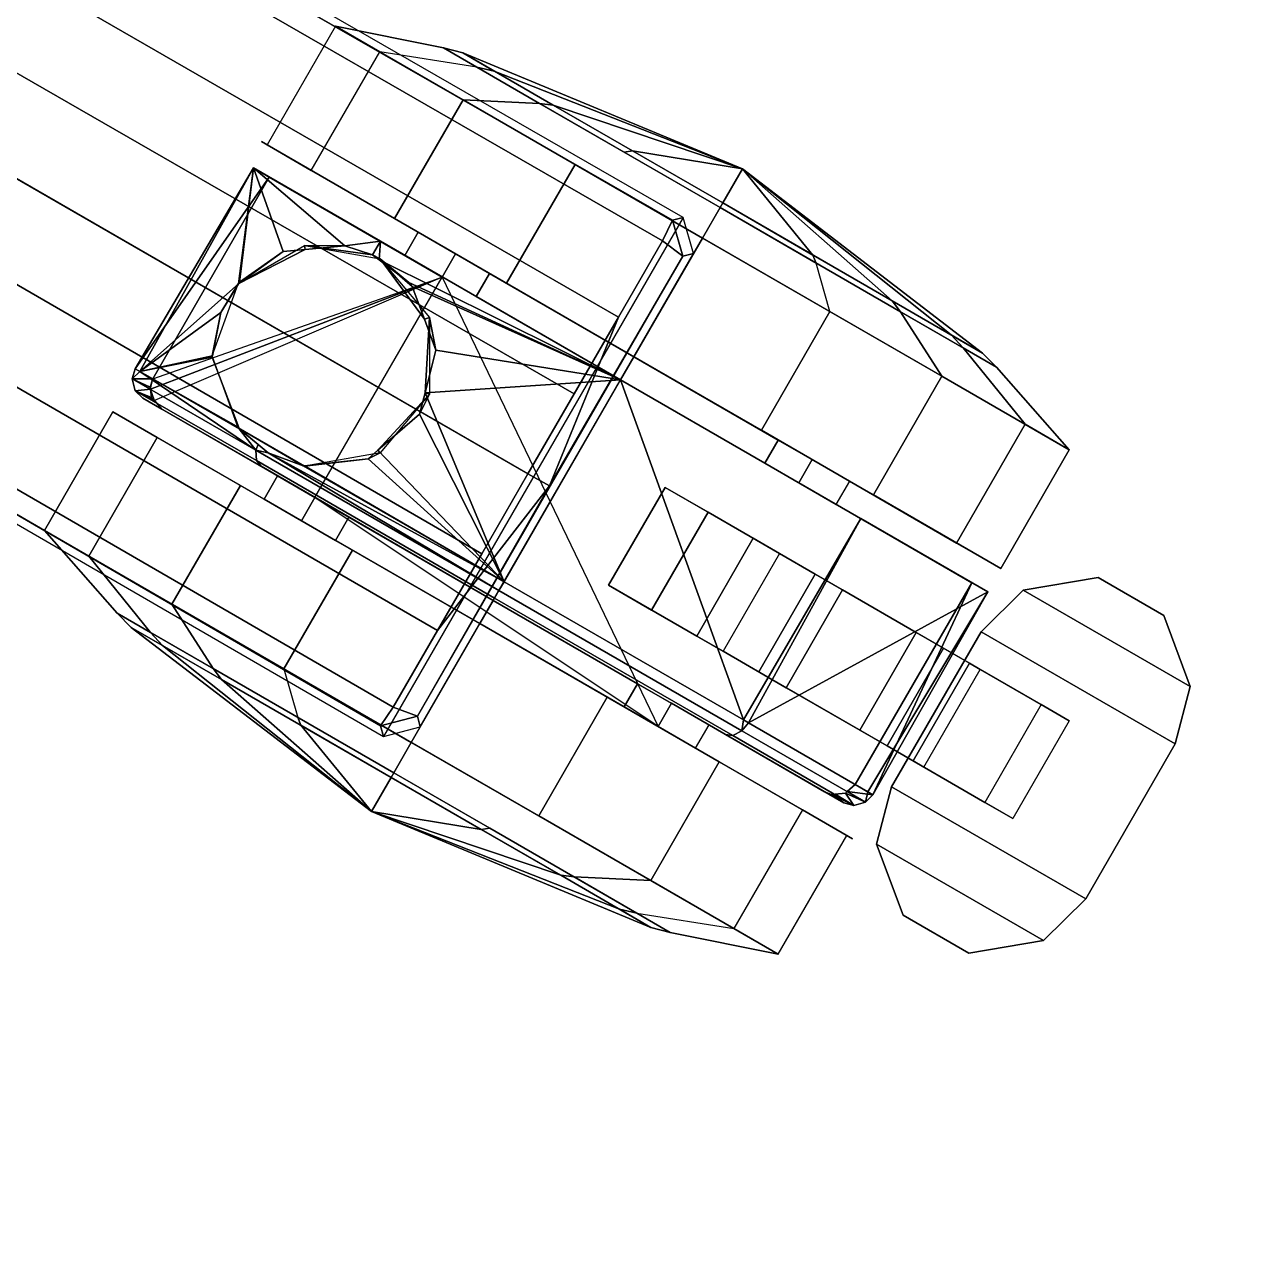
# Model space of a CAD drawing. Header units: millimetres. Extents: x 22804 to 54168, y 19058 to 39187.
# Drawn here: x 48299.6 to 48387.2, y 25226.1 to 25312.5 of the extents above; entities that cross this region are included whole.
import ezdxf

# ---------------------------------------------------------------- set-up
doc = ezdxf.new("R2010")
doc.units = ezdxf.units.MM
doc.header["$LTSCALE"] = 20
for name, color, linetype in [('Furniture', 31, 'Continuous'), ('TABLE-BASE', 6, 'Continuous'), ('TABLE-CASTER', 6, 'Continuous'), ('TABLE-TOPVEN', 6, 'Continuous')]:
    doc.layers.add(name, color=color, linetype=linetype)

# ---------------------------------------------------------------- blocks, each defined once
blk = doc.blocks.new('table')
at = {"layer": 'TABLE-BASE', "color": 4}
for points in [[(-0.1623, 23.6606, 2.488), (-0.2628, 23.6319, 2.4908), (-0.2548, 23.6021, 3.1165), (-0.1543, 23.6306, 3.1165)], [(1.1858, 22.7956, 2.4908), (1.1585, 22.8981, 2.488), (-0.1623, 23.6606, 2.488), (-0.2628, 23.6319, 2.4908)], [(1.1285, 22.89, 3.1165), (1.1585, 22.8981, 2.488), (-0.1623, 23.6606, 2.488), (-0.1543, 23.6306, 3.1165)], [(-0.2548, 23.6021, 3.1165), (-0.1978, 23.5741, 3.1879), (-0.1543, 23.6306, 3.1165)], [(-0.1978, 23.5741, 3.1879), (0.0154, 23.451, 3.2217), (0.4861, 23.2586, 3.1748), (-0.1543, 23.6306, 3.1165)], [(-0.1543, 23.6306, 3.1165), (-0.1543, 23.6306, 3.1165), (0.4861, 23.2586, 3.1748), (1.1285, 22.89, 3.1165)], [(-3.1944, 18.4786, 3.5733), (-3.1442, 18.454, 3.6431), (-0.1978, 23.5741, 3.1879), (-0.2548, 23.6021, 3.1165)], [(-2.9336, 18.3324, 3.6824), (0.0154, 23.451, 3.2217), (-0.1978, 23.5741, 3.1879), (-3.1442, 18.454, 3.6431)], [(-2.717, 18.2074, 3.7191), (0.2295, 23.3274, 3.2461), (0.0154, 23.451, 3.2217), (-2.9336, 18.3324, 3.6824)], [(0.2295, 23.3274, 3.2461), (0.4527, 23.1985, 3.2684), (0.4861, 23.2586, 3.1748), (0.0154, 23.451, 3.2217)], [(0.4527, 23.1985, 3.2684), (0.2295, 23.3274, 3.2461), (-2.717, 18.2074, 3.7191), (-2.5, 18.0821, 3.7402)], [(0.89, 22.9461, 3.2217), (0.4861, 23.2586, 3.1748), (0.4527, 23.1985, 3.2684), (0.6759, 23.0697, 3.2461)], [(0.89, 22.9461, 3.2217), (1.1032, 22.823, 3.1879), (1.1285, 22.89, 3.1165), (0.4861, 23.2586, 3.1748)], [(-2.502, 18.0832, 3.7402), (-2.2849, 17.9579, 3.7191), (0.6759, 23.0697, 3.2461), (0.4527, 23.1985, 3.2684)], [(-2.0683, 17.8328, 3.6824), (0.89, 22.9461, 3.2217), (0.6759, 23.0697, 3.2461), (-2.2849, 17.9579, 3.7191)], [(-1.8577, 17.7113, 3.6431), (1.1032, 22.823, 3.1879), (0.89, 22.9461, 3.2217), (-2.0683, 17.8328, 3.6824)], [(1.1032, 22.823, 3.1879), (1.1559, 22.7876, 3.1165), (1.1285, 22.89, 3.1165)], [(1.1858, 22.7956, 2.4908), (1.1585, 22.8981, 2.488), (1.1285, 22.89, 3.1165), (1.1559, 22.7876, 3.1165)], [(1.1559, 22.7876, 3.1165), (1.1032, 22.823, 3.1879), (-1.8577, 17.7113, 3.6431), (-1.8114, 17.6801, 3.5733)]]:
    blk.add_3dface(points, dxfattribs=at)
for points, invisible_edges in [([(-4.6865, 15.9384, 2.9398), (-3.1944, 18.4786, 3.5733), (-0.2548, 23.6021, 3.1165), (-0.2628, 23.6319, 2.4908)], 1), ([(1.1858, 22.7956, 2.4908), (1.1559, 22.7876, 3.1165), (-1.8114, 17.6801, 3.5733), (-3.2652, 15.1178, 2.9398)], 4)]:
    blk.add_3dface(points, dxfattribs=dict(at, invisible_edges=invisible_edges))
at = {"layer": 'TABLE-CASTER', "color": 4}
for points in [[(0.7418, 24.7892, 0.8077), (0.8476, 24.9725, 0.8077), (1.0461, 25.0463, 0.8077), (0.7771, 24.5804, 0.8077)], [(1.0461, 25.0463, 0.9677), (0.8476, 24.9725, 0.9677), (0.7418, 24.7892, 0.9677), (0.7771, 24.5804, 0.9677)], [(0.8931, 24.4632, 0.8077), (0.7771, 24.5804, 0.8077), (1.0461, 25.0463, 0.8077), (1.2056, 25.0045, 0.8077)], [(1.0461, 25.0463, 0.9677), (0.7771, 24.5804, 0.9677), (0.8931, 24.4632, 0.9677), (1.2056, 25.0045, 0.9677)], [(1.0461, 25.0463, 0.9677), (1.0461, 25.0463, 0.8077), (0.8476, 24.9725, 0.8077), (0.8476, 24.9725, 0.9677)], [(1.0461, 25.0463, 0.9677), (1.2056, 25.0045, 0.9677), (1.2056, 25.0045, 0.8077), (1.0461, 25.0463, 0.8077)], [(0.8931, 24.4632, 0.8077), (1.2056, 25.0045, 0.8077), (1.6386, 24.7545, 0.8077), (1.3261, 24.2132, 0.8077)], [(1.6386, 24.7545, 0.9677), (1.2056, 25.0045, 0.9677), (0.8931, 24.4632, 0.9677), (1.3261, 24.2132, 0.9677)], [(1.6386, 24.7545, 0.9677), (1.6386, 24.7545, 0.8077), (1.2056, 25.0045, 0.8077), (1.2056, 25.0045, 0.9677)], [(0.7418, 24.7892, 0.9677), (0.8476, 24.9725, 0.9677), (0.8476, 24.9725, 0.8077), (0.7418, 24.7892, 0.8077)], [(0.7418, 24.7892, 0.9677), (0.7418, 24.7892, 0.8077), (0.7771, 24.5804, 0.8077), (0.7771, 24.5804, 0.9677)], [(1.4856, 24.1714, 0.8077), (1.3261, 24.2132, 0.8077), (1.6386, 24.7545, 0.8077), (1.7546, 24.6373, 0.8077)], [(1.6386, 24.7545, 0.9677), (1.3261, 24.2132, 0.9677), (1.4856, 24.1714, 0.9677), (1.7546, 24.6373, 0.9677)], [(1.7546, 24.6373, 0.9677), (1.7546, 24.6373, 0.8077), (1.6386, 24.7545, 0.8077), (1.6386, 24.7545, 0.9677)], [(0.3857, 24.7089, 1.336), (0.1551, 24.5056, 1.2846), (0.0004, 24.2378, 1.8203), (0.1805, 24.3535, 2.0469)], [(0.3144, 24.5855, 0.5276), (0.1014, 24.4126, 0.6756), (0.1551, 24.5056, 1.2846), (0.3857, 24.7089, 1.336)], [(0.5117, 24.1622, 2.0469), (0.7169, 24.5177, 1.336), (0.3857, 24.7089, 1.336), (0.1805, 24.3535, 2.0469)], [(0.7169, 24.5177, 1.336), (0.6457, 24.3942, 0.5276), (0.3144, 24.5855, 0.5276), (0.3857, 24.7089, 1.336)], [(1.3693, 24.473, 0.4039), (1.2119, 24.2004, 0.1353), (0.9391, 24.3579, 0.1353), (1.0965, 24.6305, 0.4039)], [(1.4856, 24.1714, 0.8077), (1.7546, 24.6373, 0.8077), (1.7899, 24.4285, 0.8077), (1.6841, 24.2452, 0.8077)], [(1.7899, 24.4285, 0.9677), (1.7546, 24.6373, 0.9677), (1.4856, 24.1714, 0.9677), (1.6841, 24.2452, 0.9677)], [(1.7546, 24.6373, 0.9677), (1.7899, 24.4285, 0.9677), (1.7899, 24.4285, 0.8077), (1.7546, 24.6373, 0.8077)], [(0, 24.0409), (-0.1355, 24.0023, 0.278), (0.1014, 24.4126, 0.6756), (0.3144, 24.5855, 0.5276)], [(0.6457, 24.3942, 0.5276), (0.3313, 23.8497), (0, 24.0409), (0.3144, 24.5855, 0.5276)], [(0.8931, 24.4632, 0.9677), (0.7771, 24.5804, 0.9677), (0.7771, 24.5804, 0.8077), (0.8931, 24.4632, 0.8077)], [(-0.0297, 24.215, 1.7788), (0.0004, 24.2378, 1.8203), (0.1551, 24.5056, 1.2846), (0.1157, 24.4668, 1.2752)], [(0.1157, 24.4668, 1.2752), (0.1551, 24.5056, 1.2846), (0.1014, 24.4126, 0.6756), (0.0652, 24.3794, 0.7026)], [(0.5776, 24.1268, 2.045), (1.1475, 23.8139, 2.033), (0.7822, 24.4811, 1.3303)], [(0.7822, 24.4811, 1.3303), (1.3479, 24.161, 1.2939), (0.7565, 24.4366, 0.7276)], [(1.3397, 24.1467, 1.3244), (0.7822, 24.4811, 1.3303), (1.1475, 23.8139, 2.033)], [(1.3479, 24.161, 1.2939), (0.7822, 24.4811, 1.3303), (1.3397, 24.1467, 1.3244)], [(-0.0297, 24.215, 1.7788), (0.1157, 24.4668, 1.2752), (-0.3979, 23.7967, 1.1276)], [(0.1157, 24.4668, 1.2752), (0.0652, 24.3794, 0.7026), (-0.3979, 23.7967, 1.1276)], [(0.8931, 24.4632, 0.9677), (0.8931, 24.4632, 0.8077), (1.3261, 24.2132, 0.8077), (1.3261, 24.2132, 0.9677)], [(1.2537, 24.2728, 0.5719), (1.271, 24.3028, 0.8077), (0.9982, 24.4603, 0.8077), (0.9809, 24.4303, 0.5719)], [(0.0652, 24.3794, 0.7026), (0.1014, 24.4126, 0.6756), (-0.1355, 24.0023, 0.278), (-0.1575, 23.9936, 0.3289)], [(1.3194, 24.1116, 0.7276), (0.7565, 24.4366, 0.7276), (1.3479, 24.161, 1.2939)], [(1.1679, 24.1242, 0.4065), (1.2537, 24.2728, 0.5719), (0.9809, 24.4303, 0.5719), (0.8951, 24.2817, 0.4065)], [(1.6841, 24.2452, 0.9677), (1.6841, 24.2452, 0.8077), (1.7899, 24.4285, 0.8077), (1.7899, 24.4285, 0.9677)], [(-0.3979, 23.7967, 1.1276), (0.0652, 24.3794, 0.7026), (-0.1575, 23.9936, 0.3289)], [(0.1805, 24.3535, 2.0469), (0.0004, 24.2378, 1.8203), (-0.2901, 23.7345, 2.0318), (-0.2052, 23.6855, 2.3276)], [(0.126, 23.4942, 2.3276), (0.5117, 24.1622, 2.0469), (0.1805, 24.3535, 2.0469), (-0.2052, 23.6855, 2.3276)], [(1.2119, 24.2004, 0.1353), (1.0054, 23.8428, 0.1099), (0.7326, 24.0003, 0.1099), (0.9391, 24.3579, 0.1353)], [(1.0494, 23.919, 0.3805), (1.1679, 24.1242, 0.4065), (0.8951, 24.2817, 0.4065), (0.7766, 24.0765, 0.3805)], [(-0.3029, 23.7419, 1.9776), (-0.2901, 23.7345, 2.0318), (0.0004, 24.2378, 1.8203), (-0.0297, 24.215, 1.7788)], [(1.6841, 24.2452, 0.9677), (1.4856, 24.1714, 0.9677), (1.4856, 24.1714, 0.8077), (1.6841, 24.2452, 0.8077)], [(-0.3979, 23.7967, 1.1276), (-0.3029, 23.7419, 1.9776), (-0.0297, 24.215, 1.7788)], [(1.3261, 24.2132, 0.9677), (1.3261, 24.2132, 0.8077), (1.4856, 24.1714, 0.8077), (1.4856, 24.1714, 0.9677)], [(1.1475, 23.8139, 2.033), (1.1699, 23.7954, 2.0275), (1.3691, 24.1405, 1.2929), (1.3397, 24.1467, 1.3244)], [(1.3781, 24.1078, 1.2895), (1.3691, 24.1405, 1.2929), (1.1699, 23.7954, 2.0275), (1.1829, 23.7697, 2.0094)], [(1.3479, 24.161, 1.2939), (1.3392, 24.0895, 0.7276), (1.3194, 24.1116, 0.7276)], [(1.3392, 24.0895, 0.7276), (1.3479, 24.161, 1.2939), (1.3691, 24.1405, 1.2929)], [(1.3433, 24.0849, 0.7276), (1.3392, 24.0895, 0.7276), (1.3691, 24.1405, 1.2929)], [(1.3397, 24.1467, 1.3244), (1.3691, 24.1405, 1.2929), (1.3479, 24.161, 1.2939)], [(1.3691, 24.1405, 1.2929), (1.3781, 24.1078, 1.2895), (1.3433, 24.0849, 0.7276)], [(0.1908, 23.4568, 2.3276), (1.1394, 23.7999, 2.0391), (0.5776, 24.1268, 2.045)], [(1.1475, 23.8139, 2.033), (0.5776, 24.1268, 2.045), (1.1394, 23.7999, 2.0391)], [(1.3781, 24.1078, 1.2895), (1.1829, 23.7697, 2.0094), (1.1798, 23.7498, 1.9878), (1.3702, 24.0796, 1.2856)], [(1.3459, 24.056, 0.7276), (1.3433, 24.0849, 0.7276), (1.3781, 24.1078, 1.2895)], [(1.3469, 24.0452, 0.7276), (1.3459, 24.056, 0.7276), (1.3781, 24.1078, 1.2895)], [(1.3469, 24.0452, 0.7276), (1.3781, 24.1078, 1.2895), (1.3702, 24.0796, 1.2856)], [(0.4734, 24.0963, 1.2101), (0.3583, 23.8969, 1.651), (0.4233, 23.8594, 1.651), (0.5384, 24.0588, 1.2101)], [(0.9477, 23.7429, 0.5049), (1.0494, 23.919, 0.3805), (0.7766, 24.0765, 0.3805), (0.6749, 23.9004, 0.5049)], [(1.4615, 24.0878, 1.336), (1.2563, 23.7323, 2.0469), (1.5876, 23.5411, 2.0469), (1.7928, 23.8965, 1.336)], [(1.3702, 24.0796, 1.2856), (1.3394, 24.0263, 0.7276), (1.3469, 24.0452, 0.7276)], [(0.3313, 23.8497), (-0.0792, 23.1388), (-0.4104, 23.33), (0, 24.0409)], [(-0.1575, 23.9936, 0.3289), (-0.1355, 24.0023, 0.278), (-0.2901, 23.7345, 0.2235), (-0.3029, 23.7419, 0.2776)], [(1.0054, 23.8428, 0.1099), (0.8328, 23.5437, 0.3379), (0.56, 23.7012, 0.3379), (0.7326, 24.0003, 0.1099)], [(-0.1575, 23.9936, 0.3289), (-0.3029, 23.7419, 0.2776), (-0.3979, 23.7967, 1.1276)], [(1.0759, 23.4198), (1.3903, 23.9643, 0.5276), (1.7215, 23.7731, 0.5276), (1.4071, 23.2285)], [(0.3583, 23.8969, 1.651), (0.1259, 23.4943, 1.8276), (0.1908, 23.4568, 1.8276), (0.4233, 23.8594, 1.651)], [(1.5876, 23.5411, 2.0469), (1.5774, 23.3274, 1.8203), (1.732, 23.5952, 1.2846), (1.7928, 23.8965, 1.336)], [(1.7928, 23.8965, 1.336), (1.732, 23.5952, 1.2846), (1.6783, 23.5022, 0.6756), (1.7215, 23.7731, 0.5276)], [(-0.6709, 23.1044, 0.7026), (-0.7214, 23.0169, 1.2752), (-0.3979, 23.7967, 1.1276)], [(-0.3979, 23.7967, 1.1276), (-0.7214, 23.0169, 1.2752), (-0.5761, 23.2687, 1.7788)], [(-0.4482, 23.4901, 0.3289), (-0.6709, 23.1044, 0.7026), (-0.3979, 23.7967, 1.1276)], [(-0.5761, 23.2687, 1.7788), (-0.3029, 23.7419, 1.9776), (-0.3979, 23.7967, 1.1276)], [(-0.3029, 23.7419, 0.2776), (-0.4482, 23.4901, 0.3289), (-0.3979, 23.7967, 1.1276)], [(1.1394, 23.7999, 2.0391), (0.1908, 23.4568, 2.3276), (0.7537, 23.1318, 2.3276)], [(0.7537, 23.1318, 2.3276), (0.7785, 23.1175, 2.3204), (1.1699, 23.7954, 2.0275), (1.1394, 23.7999, 2.0391)], [(1.1829, 23.7697, 2.0094), (1.1699, 23.7954, 2.0275), (0.7785, 23.1175, 2.3204), (0.7994, 23.1055, 2.2963)], [(1.1394, 23.7999, 2.0391), (1.1699, 23.7954, 2.0275), (1.1475, 23.8139, 2.033)], [(1.1829, 23.7697, 2.0094), (0.7994, 23.1055, 2.2963), (0.8057, 23.1018, 2.2676), (1.1798, 23.7498, 1.9878)], [(-0.2052, 23.6855, 2.3276), (-0.2901, 23.7345, 2.0318), (-0.5807, 23.2312, 1.8203), (-0.5909, 23.0175, 2.0469)], [(-0.5761, 23.2687, 1.7788), (-0.5807, 23.2312, 1.8203), (-0.2901, 23.7345, 2.0318), (-0.3029, 23.7419, 1.9776)], [(-0.3029, 23.7419, 0.2776), (-0.2901, 23.7345, 0.2235), (-0.4448, 23.4667, 0.278), (-0.4482, 23.4901, 0.3289)], [(1.2563, 23.7323, 2.0469), (0.8706, 23.0643, 2.3276), (1.2019, 22.8731, 2.3276), (1.5876, 23.5411, 2.0469)], [(-0.2596, 22.8262, 2.0469), (0.126, 23.4942, 2.3276), (-0.2052, 23.6855, 2.3276), (-0.5909, 23.0175, 2.0469)], [(0.8328, 23.5437, 0.3379), (0.7633, 23.4235, 0.7276), (0.4905, 23.581, 0.7276), (0.56, 23.7012, 0.3379)], [(1.1533, 23.7038, 1.2101), (1.0381, 23.5044, 1.651), (1.1031, 23.4669, 1.651), (1.2182, 23.6663, 1.2101)], [(1.7181, 23.5416, 1.2752), (1.732, 23.5952, 1.2846), (1.5774, 23.3274, 1.8203), (1.5727, 23.2899, 1.7788)], [(1.6676, 23.4542, 0.7026), (1.6783, 23.5022, 0.6756), (1.732, 23.5952, 1.2846), (1.7181, 23.5416, 1.2752)], [(0.5185, 22.6043, 0.7276), (-0.0964, 22.9593, 0.7276), (1.1579, 23.5618, 0.7276)], [(1.2019, 22.8731, 2.3276), (1.2868, 22.824, 2.0318), (1.5774, 23.3274, 1.8203), (1.5876, 23.5411, 2.0469)], [(1.6676, 23.4542, 0.7026), (1.7181, 23.5416, 1.2752), (1.3946, 22.7618, 1.1276)], [(1.3946, 22.7618, 1.1276), (1.7181, 23.5416, 1.2752), (1.5727, 23.2899, 1.7788)], [(-0.4482, 23.4901, 0.3289), (-0.4448, 23.4667, 0.278), (-0.6817, 23.0564, 0.6756), (-0.6709, 23.1044, 0.7026)], [(0.1259, 23.4943, 1.8276), (-0.1066, 23.0917, 1.651), (-0.0416, 23.0542, 1.651), (0.1908, 23.4568, 1.8276)], [(1.0381, 23.5044, 1.651), (0.8057, 23.1018, 1.8276), (0.8706, 23.0643, 1.8276), (1.1031, 23.4669, 1.651)], [(1.4449, 23.0685, 0.3289), (1.4414, 23.0919, 0.278), (1.6783, 23.5022, 0.6756), (1.6676, 23.4542, 0.7026)], [(-0.196, 22.7869, 2.045), (-0.1441, 22.7836, 2.062), (0.1908, 23.4568, 2.3276)], [(-0.0807, 22.8666, 2.1383), (0.1908, 23.4568, 2.3276), (-0.1441, 22.7836, 2.062)], [(-0.0807, 22.8666, 2.1383), (-0.0702, 22.8752, 2.1463), (0.1908, 23.4568, 2.3276)], [(-0.0702, 22.8752, 2.1463), (0.0215, 22.9097, 2.1865), (0.1073, 22.9419, 2.2241), (0.1908, 23.4568, 2.3276)], [(0.1908, 23.4568, 2.3276), (0.1073, 22.9419, 2.2241), (0.2271, 22.9115, 2.2381)], [(0.2271, 22.9115, 2.2381), (0.7537, 23.1318, 2.3276), (0.1908, 23.4568, 2.3276)], [(1.4449, 23.0685, 0.3289), (1.6676, 23.4542, 0.7026), (1.3946, 22.7618, 1.1276)], [(0.6654, 22.7089), (1.0759, 23.4198), (1.4071, 23.2285), (0.9967, 22.5176)], [(-0.0792, 23.1388), (-0.3936, 22.5942, 0.5276), (-0.7248, 22.7855, 0.5276), (-0.4104, 23.33)], [(1.5727, 23.2899, 1.7788), (1.5774, 23.3274, 1.8203), (1.2868, 22.824, 2.0318), (1.2996, 22.8167, 1.9776)], [(1.5727, 23.2899, 1.7788), (1.2996, 22.8167, 1.9776), (1.3946, 22.7618, 1.1276)], [(-0.7214, 23.0169, 1.2752), (-0.7354, 22.9634, 1.2846), (-0.5807, 23.2312, 1.8203), (-0.5761, 23.2687, 1.7788)], [(-0.5909, 23.0175, 2.0469), (-0.5807, 23.2312, 1.8203), (-0.7354, 22.9634, 1.2846), (-0.7961, 22.662, 1.336)], [(0.7537, 23.1318, 2.3276), (0.2271, 22.9115, 2.2381), (0.2863, 22.8964, 2.245)], [(0.7537, 23.1318, 2.3276), (0.2863, 22.8964, 2.245), (0.387, 22.7801, 2.2236)], [(0.387, 22.7801, 2.2236), (0.4104, 22.7532, 2.2187), (0.7537, 23.1318, 2.3276)], [(0.7785, 23.1175, 2.3204), (0.7537, 23.1318, 2.3276), (0.3939, 22.4736, 2.061)], [(0.4303, 22.5716, 2.1383), (0.3939, 22.4736, 2.061), (0.7537, 23.1318, 2.3276)], [(0.4299, 22.5754, 2.14), (0.7537, 23.1318, 2.3276), (0.4104, 22.7532, 2.2187)], [(0.7537, 23.1318, 2.3276), (0.4299, 22.5754, 2.14), (0.4303, 22.5716, 2.1383)], [(-0.6709, 23.1044, 0.7026), (-0.6817, 23.0564, 0.6756), (-0.7354, 22.9634, 1.2846), (-0.7214, 23.0169, 1.2752)], [(0.7994, 23.1055, 2.2963), (0.7785, 23.1175, 2.3204), (0.3871, 22.4396, 2.0275), (0.4159, 22.4413, 2.0094)], [(0.7785, 23.1175, 2.3204), (0.3939, 22.4736, 2.061), (0.3871, 22.4396, 2.0275)], [(0.7994, 23.1055, 2.2963), (0.4159, 22.4413, 2.0094), (0.4316, 22.4539, 1.9878), (0.8057, 23.1018, 2.2676)], [(0.8057, 23.1018, 1.8276), (0.5732, 22.6992, 1.651), (0.6382, 22.6617, 1.651), (0.8706, 23.0643, 1.8276)], [(-0.1066, 23.0917, 1.651), (-0.2217, 22.8923, 1.2101), (-0.1568, 22.8548, 1.2101), (-0.0416, 23.0542, 1.651)], [(0.8706, 23.0643, 2.3276), (0.485, 22.3963, 2.0469), (0.8162, 22.2051, 2.0469), (1.2019, 22.8731, 2.3276)], [(1.2996, 22.8167, 0.2776), (1.2868, 22.824, 0.2235), (1.4414, 23.0919, 0.278), (1.4449, 23.0685, 0.3289)], [(1.2996, 22.8167, 0.2776), (1.4449, 23.0685, 0.3289), (1.3946, 22.7618, 1.1276)], [(-0.7961, 22.662, 1.336), (-0.7354, 22.9634, 1.2846), (-0.6817, 23.0564, 0.6756), (-0.7248, 22.7855, 0.5276)], [(-0.4648, 22.4708, 1.336), (-0.2596, 22.8262, 2.0469), (-0.5909, 23.0175, 2.0469), (-0.7961, 22.662, 1.336)], [(-0.2217, 22.8923, 1.2101), (-0.1614, 22.9968, 0.7276), (-0.0964, 22.9593, 0.7276), (-0.1568, 22.8548, 1.2101)], [(-0.0964, 22.9593, 0.7276), (0.2485, 22.1569, 0.7276), (0.2166, 22.1455, 0.7276)], [(0.2166, 22.1455, 0.7276), (0.188, 22.152, 0.7276), (-0.0964, 22.9593, 0.7276), (0.2166, 22.1455, 0.7276)], [(0.0215, 22.9097, 2.1865), (0.0164, 22.9235, 2.5276), (0.1073, 22.9419, 2.2241)], [(0.2271, 22.9115, 2.2381), (0.1073, 22.9419, 2.2241), (0.0164, 22.9235, 2.5276)], [(0.0164, 22.9235, 2.5276), (0.0215, 22.9097, 2.1865), (-0.1474, 22.7861, 2.5276)], [(-0.0702, 22.8752, 2.1463), (-0.1474, 22.7861, 2.5276), (0.0215, 22.9097, 2.1865)], [(0.0164, 22.9235, 2.5276), (0.2301, 22.9235, 2.5276), (0.2271, 22.9115, 2.2381)], [(0.2301, 22.9235, 2.5276), (0.2863, 22.8964, 2.245), (0.2271, 22.9115, 2.2381)], [(0.2863, 22.8964, 2.245), (0.2301, 22.9235, 2.5276), (0.387, 22.7801, 2.2236)], [(0.3939, 22.7861, 2.5276), (0.387, 22.7801, 2.2236), (0.2301, 22.9235, 2.5276)], [(-0.0807, 22.8666, 2.1383), (-0.1441, 22.7836, 2.062), (-0.1582, 22.7652, 2.045), (-0.1474, 22.7861, 2.5276)], [(-0.1474, 22.7861, 2.5276), (-0.0702, 22.8752, 2.1463), (-0.0807, 22.8666, 2.1383)], [(0.8162, 22.2051, 2.0469), (0.9962, 22.3207, 1.8203), (1.2868, 22.824, 2.0318), (1.2019, 22.8731, 2.3276)], [(1.2996, 22.8167, 1.9776), (1.2868, 22.824, 2.0318), (0.9962, 22.3207, 1.8203), (1.0264, 22.3435, 1.7788)], [(1.1542, 22.5649, 0.3289), (1.1322, 22.5562, 0.278), (1.2868, 22.824, 0.2235), (1.2996, 22.8167, 0.2776)], [(-0.4006, 22.4325, 1.3303), (-0.1838, 22.688, 1.9716), (-0.196, 22.7869, 2.045)], [(-0.196, 22.7869, 2.045), (-0.1587, 22.7645, 2.0444), (-0.1582, 22.7652, 2.045)], [(-0.1587, 22.7645, 2.0444), (-0.196, 22.7869, 2.045), (-0.1838, 22.688, 1.9716)], [(-0.1441, 22.7836, 2.062), (-0.196, 22.7869, 2.045), (-0.1582, 22.7652, 2.045)], [(-0.1474, 22.7861, 2.5276), (-0.1582, 22.7652, 2.045), (-0.1587, 22.7645, 2.0444), (-0.1845, 22.5755, 2.5276)], [(0.387, 22.7801, 2.2236), (0.3939, 22.7861, 2.5276), (0.4104, 22.7532, 2.2187)], [(0.431, 22.5755, 2.5276), (0.4104, 22.7532, 2.2187), (0.3939, 22.7861, 2.5276)], [(1.3946, 22.7618, 1.1276), (1.2996, 22.8167, 1.9776), (1.0264, 22.3435, 1.7788)], [(1.1542, 22.5649, 0.3289), (1.2996, 22.8167, 0.2776), (1.3946, 22.7618, 1.1276)], [(-0.1845, 22.5755, 2.5276), (-0.1587, 22.7645, 2.0444), (-0.1838, 22.688, 1.9716)], [(0.4104, 22.7532, 2.2187), (0.431, 22.5755, 2.5276), (0.4299, 22.5754, 2.14)], [(1.0264, 22.3435, 1.7788), (0.881, 22.0918, 1.2752), (1.3946, 22.7618, 1.1276)], [(0.881, 22.0918, 1.2752), (0.9315, 22.1792, 0.7026), (1.3946, 22.7618, 1.1276)], [(1.3946, 22.7618, 1.1276), (0.9315, 22.1792, 0.7026), (1.1542, 22.5649, 0.3289)], [(-0.1678, 22.516, 1.7998), (-0.1734, 22.5767, 1.8604), (-0.1838, 22.688, 1.9716), (-0.4006, 22.4325, 1.3303)], [(-0.1734, 22.5767, 1.8604), (-0.1845, 22.5755, 2.5276), (-0.1838, 22.688, 1.9716)], [(0.351, 22.1643, 0.5276), (0.6654, 22.7089), (0.9967, 22.5176), (0.6823, 21.9731, 0.5276)], [(0.5732, 22.6992, 1.651), (0.4581, 22.4998, 1.2101), (0.5231, 22.4623, 1.2101), (0.6382, 22.6617, 1.651)], [(0.4581, 22.4998, 1.2101), (0.5185, 22.6043, 0.7276), (0.5834, 22.5668, 0.7276), (0.5231, 22.4623, 1.2101)], [(-0.1845, 22.5755, 2.5276), (-0.1734, 22.5767, 1.8604), (-0.0776, 22.3904, 2.5276)], [(-0.1678, 22.516, 1.7998), (-0.0776, 22.3904, 2.5276), (-0.1734, 22.5767, 1.8604)], [(0.3241, 22.3904, 2.5276), (0.4303, 22.5716, 2.1383), (0.431, 22.5755, 2.5276)], [(0.4303, 22.5716, 2.1383), (0.3241, 22.3904, 2.5276), (0.3939, 22.4736, 2.061)], [(0.4303, 22.5716, 2.1383), (0.4299, 22.5754, 2.14), (0.431, 22.5755, 2.5276)], [(0.9967, 22.5176), (1.1322, 22.5562, 0.278), (0.8953, 22.1459, 0.6756), (0.6823, 21.9731, 0.5276)], [(0.9315, 22.1792, 0.7026), (0.8953, 22.1459, 0.6756), (1.1322, 22.5562, 0.278), (1.1542, 22.5649, 0.3289)], [(-0.1678, 22.516, 1.7998), (-0.4006, 22.4325, 1.3303), (-0.0818, 22.394, 1.6962)], [(-0.0772, 22.3911, 1.6959), (-0.1678, 22.516, 1.7998), (-0.0818, 22.394, 1.6962)], [(-0.1678, 22.516, 1.7998), (-0.0772, 22.3911, 1.6959), (-0.0776, 22.3904, 2.5276)], [(-0.3749, 22.477, 0.7276), (0.1595, 22.1026, 1.2939), (-0.4006, 22.4325, 1.3303)], [(0.1595, 22.1026, 1.2939), (-0.3749, 22.477, 0.7276), (0.188, 22.152, 0.7276)], [(0.4159, 22.4413, 2.0094), (0.3871, 22.4396, 2.0275), (0.1879, 22.0945, 1.2929), (0.2207, 22.1032, 1.2895)], [(0.4159, 22.4413, 2.0094), (0.2207, 22.1032, 1.2895), (0.2412, 22.1241, 1.2856), (0.4316, 22.4539, 1.9878)], [(0.3711, 22.446, 2.0304), (0.3939, 22.4736, 2.061), (0.3241, 22.3904, 2.5276)], [(0.3711, 22.446, 2.0304), (0.3241, 22.3904, 2.5276), (0.3272, 22.393, 1.9716)], [(0.3871, 22.4396, 2.0275), (0.3711, 22.446, 2.0304), (0.3272, 22.393, 1.9716)], [(0.3711, 22.446, 2.0304), (0.3871, 22.4396, 2.0275), (0.3939, 22.4736, 2.061)], [(0.1673, 22.1161, 1.3254), (-0.4006, 22.4325, 1.3303), (0.1595, 22.1026, 1.2939)], [(-0.4006, 22.4325, 1.3303), (0.1673, 22.1161, 1.3254), (-0.0772, 22.3911, 1.6959)], [(-0.0772, 22.3911, 1.6959), (-0.0818, 22.394, 1.6962), (-0.4006, 22.4325, 1.3303)], [(0.1879, 22.0945, 1.2929), (0.3871, 22.4396, 2.0275), (0.1673, 22.1161, 1.3254)], [(0.3272, 22.393, 1.9716), (0.1673, 22.1161, 1.3254), (0.3871, 22.4396, 2.0275)], [(0.003, 22.3414, 1.6903), (-0.0776, 22.3904, 2.5276), (-0.0772, 22.3911, 1.6959)], [(-0.0776, 22.3904, 2.5276), (0.003, 22.3414, 1.6903), (0.1233, 22.3173, 2.5276)], [(0.003, 22.3414, 1.6903), (-0.0772, 22.3911, 1.6959), (0.1673, 22.1161, 1.3254)], [(0.3236, 22.3917, 1.9678), (0.3241, 22.3904, 2.5276), (0.1233, 22.3173, 2.5276), (0.1275, 22.3173, 1.7622)], [(0.3236, 22.3917, 1.9678), (0.1275, 22.3173, 1.7622), (0.1673, 22.1161, 1.3254)], [(0.1673, 22.1161, 1.3254), (0.3272, 22.393, 1.9716), (0.3236, 22.3917, 1.9678)], [(0.485, 22.3963, 2.0469), (0.2798, 22.0409, 1.336), (0.611, 21.8496, 1.336), (0.8162, 22.2051, 2.0469)], [(0.3236, 22.3917, 1.9678), (0.3272, 22.393, 1.9716), (0.3241, 22.3904, 2.5276)], [(0.1234, 22.3181, 1.7598), (0.1233, 22.3173, 2.5276), (0.003, 22.3414, 1.6903)], [(0.1673, 22.1161, 1.3254), (0.1234, 22.3181, 1.7598), (0.003, 22.3414, 1.6903)], [(1.0264, 22.3435, 1.7788), (0.9962, 22.3207, 1.8203), (0.8416, 22.0529, 1.2846), (0.881, 22.0918, 1.2752)], [(0.1275, 22.3173, 1.7622), (0.1233, 22.3173, 2.5276), (0.1234, 22.3181, 1.7598)], [(0.1234, 22.3181, 1.7598), (0.1673, 22.1161, 1.3254), (0.1275, 22.3173, 1.7622)], [(0.611, 21.8496, 1.336), (0.8416, 22.0529, 1.2846), (0.9962, 22.3207, 1.8203), (0.8162, 22.2051, 2.0469)], [(0.2719, 22.1773, 0.7276), (0.2412, 22.1241, 1.2856), (0.2207, 22.1032, 1.2895), (0.2485, 22.1569, 0.7276)], [(0.2798, 22.0409, 1.336), (0.351, 22.1643, 0.5276), (0.6823, 21.9731, 0.5276), (0.611, 21.8496, 1.336)], [(0.881, 22.0918, 1.2752), (0.8416, 22.0529, 1.2846), (0.8953, 22.1459, 0.6756), (0.9315, 22.1792, 0.7026)], [(0.188, 22.152, 0.7276), (0.1879, 22.0945, 1.2929), (0.1595, 22.1026, 1.2939)], [(0.1879, 22.0945, 1.2929), (0.188, 22.152, 0.7276), (0.211, 22.1447, 0.7276)], [(0.211, 22.1447, 0.7276), (0.2166, 22.1455, 0.7276), (0.1879, 22.0945, 1.2929)], [(0.2207, 22.1032, 1.2895), (0.1879, 22.0945, 1.2929), (0.2166, 22.1455, 0.7276)], [(0.2166, 22.1455, 0.7276), (0.2393, 22.1488, 0.7276), (0.2207, 22.1032, 1.2895)], [(0.2485, 22.1569, 0.7276), (0.2207, 22.1032, 1.2895), (0.2393, 22.1488, 0.7276)], [(0.6823, 21.9731, 0.5276), (0.8953, 22.1459, 0.6756), (0.8416, 22.0529, 1.2846), (0.611, 21.8496, 1.336)], [(0.1673, 22.1161, 1.3254), (0.1595, 22.1026, 1.2939), (0.1879, 22.0945, 1.2929)]]:
    blk.add_3dface(points, dxfattribs=at)
for points, invisible_edges in [([(1.0965, 24.6305, 0.4039), (0.9809, 24.4303, 0.5719), (1.1415, 24.7084, 0.8077)], 3), ([(0.9982, 24.4603, 0.8077), (1.1415, 24.7084, 0.8077), (0.9809, 24.4303, 0.5719)], 2), ([(1.1415, 24.7084, 0.8077), (1.3693, 24.473, 0.4039), (1.0965, 24.6305, 0.4039)], 3), ([(1.1415, 24.7084, 0.8077), (1.4143, 24.5509, 0.8077), (1.3693, 24.473, 0.4039)], 12), ([(0.9391, 24.3579, 0.1353), (0.8951, 24.2817, 0.4065), (1.0965, 24.6305, 0.4039)], 3), ([(0.9809, 24.4303, 0.5719), (1.0965, 24.6305, 0.4039), (0.8951, 24.2817, 0.4065)], 3), ([(1.4143, 24.5509, 0.8077), (1.271, 24.3028, 0.8077), (1.3693, 24.473, 0.4039)], 2), ([(0.5117, 24.1622, 2.0469), (0.3585, 23.8968, 1.651), (0.7169, 24.5177, 1.336)], 3), ([(0.4736, 24.0962, 1.2101), (0.7169, 24.5177, 1.336), (0.3585, 23.8968, 1.651)], 3), ([(0.7169, 24.5177, 1.336), (0.4736, 24.0962, 1.2101), (0.6457, 24.3942, 0.5276)], 3), ([(0.7565, 24.4366, 0.7276), (0.478, 23.9543, 0.7276), (0.7822, 24.4811, 1.3303)], 2), ([(0.5384, 24.0588, 1.2101), (0.7822, 24.4811, 1.3303), (0.478, 23.9543, 0.7276)], 3), ([(0.7822, 24.4811, 1.3303), (0.5384, 24.0588, 1.2101), (0.5776, 24.1268, 2.045)], 3), ([(1.3693, 24.473, 0.4039), (1.2537, 24.2728, 0.5719), (1.2119, 24.2004, 0.1353)], 3), ([(1.2537, 24.2728, 0.5719), (1.3693, 24.473, 0.4039), (1.271, 24.3028, 0.8077)], 3), ([(0.478, 23.9543, 0.7276), (0.7565, 24.4366, 0.7276), (0.6325, 23.8269, 0.7276)], 14), ([(1.3194, 24.1116, 0.7276), (0.6325, 23.8269, 0.7276), (0.7565, 24.4366, 0.7276)], 3), ([(0.6457, 24.3942, 0.5276), (0.4133, 23.9917, 0.7276), (0.3313, 23.8497)], 3), ([(0.4133, 23.9917, 0.7276), (0.6457, 24.3942, 0.5276), (0.4736, 24.0962, 1.2101)], 3), ([(0.7326, 24.0003, 0.1099), (0.7766, 24.0765, 0.3805), (0.9391, 24.3579, 0.1353)], 3), ([(0.8951, 24.2817, 0.4065), (0.9391, 24.3579, 0.1353), (0.7766, 24.0765, 0.3805)], 3), ([(1.1679, 24.1242, 0.4065), (1.2119, 24.2004, 0.1353), (1.2537, 24.2728, 0.5719)], 3), ([(1.2119, 24.2004, 0.1353), (1.1679, 24.1242, 0.4065), (1.0054, 23.8428, 0.1099)], 3), ([(0.126, 23.4942, 2.3276), (0.126, 23.4942, 1.8276), (0.5117, 24.1622, 2.0469)], 3), ([(0.3585, 23.8968, 1.651), (0.5117, 24.1622, 2.0469), (0.126, 23.4942, 1.8276)], 3), ([(0.5776, 24.1268, 2.045), (0.4233, 23.8594, 1.651), (0.1908, 23.4568, 2.3276)], 3), ([(0.4233, 23.8594, 1.651), (0.5776, 24.1268, 2.045), (0.5384, 24.0588, 1.2101)], 3), ([(0.6325, 23.8269, 0.7276), (1.3194, 24.1116, 0.7276), (1.3392, 24.0895, 0.7276)], 13), ([(1.0494, 23.919, 0.3805), (1.0054, 23.8428, 0.1099), (1.1679, 24.1242, 0.4065)], 3), ([(1.2182, 23.6663, 1.2101), (1.4706, 24.1036, 1.1276), (1.1579, 23.5618, 0.7276)], 3), ([(1.3903, 23.9643, 0.5276), (1.1579, 23.5618, 0.7276), (1.4706, 24.1036, 1.1276)], 3), ([(1.2182, 23.6663, 1.2101), (1.4615, 24.0878, 1.336), (1.4706, 24.1036, 1.1276)], 13), ([(1.4706, 24.1036, 1.1276), (1.7215, 23.7731, 0.5276), (1.3903, 23.9643, 0.5276)], 3), ([(1.4706, 24.1036, 1.1276), (1.4615, 24.0878, 1.336), (1.7928, 23.8965, 1.336)], 14), ([(1.7215, 23.7731, 0.5276), (1.4706, 24.1036, 1.1276), (1.7928, 23.8965, 1.336)], 3), ([(0.478, 23.9543, 0.7276), (0.4131, 23.9918, 0.7276), (0.4734, 24.0963, 1.2101)], 12), ([(0.478, 23.9543, 0.7276), (0.4734, 24.0963, 1.2101), (0.5384, 24.0588, 1.2101)], 3), ([(0.7766, 24.0765, 0.3805), (0.7326, 24.0003, 0.1099), (0.6749, 23.9004, 0.5049)], 3), ([(1.1798, 23.7498, 1.9878), (1.0381, 23.5044, 1.651), (1.3702, 24.0796, 1.2856)], 3), ([(1.1533, 23.7038, 1.2101), (1.3702, 24.0796, 1.2856), (1.0381, 23.5044, 1.651)], 3), ([(1.3702, 24.0796, 1.2856), (1.1533, 23.7038, 1.2101), (1.3394, 24.0263, 0.7276)], 3), ([(1.4615, 24.0878, 1.336), (1.2182, 23.6663, 1.2101), (1.2563, 23.7323, 2.0469)], 3), ([(1.3459, 24.056, 0.7276), (1.3392, 24.0895, 0.7276), (1.3433, 24.0849, 0.7276)], 1), ([(-0.4104, 23.33), (-0.2901, 23.7345, 0.2235), (0, 24.0409)], 3), ([(-0.1355, 24.0023, 0.278), (0, 24.0409), (-0.2901, 23.7345, 0.2235)], 3), ([(1.3469, 24.0452, 0.7276), (0.6325, 23.8269, 0.7276), (1.3459, 24.056, 0.7276)], 3), ([(0.6325, 23.8269, 0.7276), (1.3469, 24.0452, 0.7276), (0.9053, 23.6694, 0.7276)], 3), ([(1.3394, 24.0263, 0.7276), (0.9053, 23.6694, 0.7276), (1.3469, 24.0452, 0.7276)], 3), ([(0.56, 23.7012, 0.3379), (0.6749, 23.9004, 0.5049), (0.7326, 24.0003, 0.1099)], 3), ([(0.9053, 23.6694, 0.7276), (1.3394, 24.0263, 0.7276), (0.7633, 23.4235, 0.7276)], 3), ([(1.0929, 23.5993, 0.7276), (0.7633, 23.4235, 0.7276), (1.3394, 24.0263, 0.7276)], 3), ([(1.0929, 23.5993, 0.7276), (1.3394, 24.0263, 0.7276), (1.1533, 23.7038, 1.2101)], 2), ([(-0.1614, 22.9968, 0.7276), (0.4131, 23.9918, 0.7276), (0.4905, 23.581, 0.7276)], 14), ([(-0.1612, 22.9967, 0.7276), (0.3313, 23.8497), (0.4133, 23.9917, 0.7276)], 3), ([(0.478, 23.9543, 0.7276), (0.4905, 23.581, 0.7276), (0.4131, 23.9918, 0.7276)], 3), ([(1.3903, 23.9643, 0.5276), (1.0759, 23.4198), (1.1579, 23.5618, 0.7276)], 14), ([(0.4905, 23.581, 0.7276), (0.478, 23.9543, 0.7276), (0.6325, 23.8269, 0.7276)], 3), ([(0.6749, 23.9004, 0.5049), (0.56, 23.7012, 0.3379), (0.6325, 23.8269, 0.7276)], 3), ([(0.6325, 23.8269, 0.7276), (0.9477, 23.7429, 0.5049), (0.6749, 23.9004, 0.5049)], 3), ([(1.0054, 23.8428, 0.1099), (1.0494, 23.919, 0.3805), (0.8328, 23.5437, 0.3379)], 3), ([(0.9477, 23.7429, 0.5049), (0.8328, 23.5437, 0.3379), (1.0494, 23.919, 0.3805)], 3), ([(0.1908, 23.4568, 1.8276), (0.1908, 23.4568, 2.3276), (0.4233, 23.8594, 1.651)], 3), ([(0.3313, 23.8497), (-0.1612, 22.9967, 0.7276), (-0.0792, 23.1388)], 3), ([(0.4905, 23.581, 0.7276), (0.6325, 23.8269, 0.7276), (0.56, 23.7012, 0.3379)], 2), ([(0.6325, 23.8269, 0.7276), (0.9053, 23.6694, 0.7276), (0.9477, 23.7429, 0.5049)], 12), ([(1.7215, 23.7731, 0.5276), (1.6783, 23.5022, 0.6756), (1.4071, 23.2285)], 3), ([(-0.2901, 23.7345, 0.2235), (-0.4104, 23.33), (-0.4448, 23.4667, 0.278)], 3), ([(0.8328, 23.5437, 0.3379), (0.9477, 23.7429, 0.5049), (0.7633, 23.4235, 0.7276)], 3), ([(0.9053, 23.6694, 0.7276), (0.7633, 23.4235, 0.7276), (0.9477, 23.7429, 0.5049)], 2), ([(0.8057, 23.1018, 2.2676), (0.8057, 23.1018, 1.8276), (1.1798, 23.7498, 1.9878)], 3), ([(1.0381, 23.5044, 1.651), (1.1798, 23.7498, 1.9878), (0.8057, 23.1018, 1.8276)], 3), ([(1.2563, 23.7323, 2.0469), (1.1031, 23.4669, 1.651), (0.8706, 23.0643, 2.3276)], 3), ([(1.1031, 23.4669, 1.651), (1.2563, 23.7323, 2.0469), (1.2182, 23.6663, 1.2101)], 3), ([(1.1579, 23.5618, 0.7276), (1.0929, 23.5993, 0.7276), (1.1533, 23.7038, 1.2101)], 12), ([(1.1579, 23.5618, 0.7276), (1.1533, 23.7038, 1.2101), (1.2182, 23.6663, 1.2101)], 3), ([(-0.1614, 22.9968, 0.7276), (0.4905, 23.581, 0.7276), (-0.0964, 22.9593, 0.7276)], 3), ([(1.1579, 23.5618, 0.7276), (-0.0964, 22.9593, 0.7276), (1.0929, 23.5993, 0.7276)], 3), ([(0.7633, 23.4235, 0.7276), (-0.0964, 22.9593, 0.7276), (0.4905, 23.581, 0.7276)], 3), ([(0.5834, 22.5668, 0.7276), (0.5185, 22.6043, 0.7276), (1.1579, 23.5618, 0.7276)], 2), ([(1.1579, 23.5618, 0.7276), (0.6654, 22.7089), (0.5834, 22.5668, 0.7276)], 3), ([(0.6654, 22.7089), (1.1579, 23.5618, 0.7276), (1.0759, 23.4198)], 3), ([(-0.2596, 22.8262, 2.0469), (-0.1064, 23.0916, 1.651), (0.126, 23.4942, 2.3276)], 3), ([(0.126, 23.4942, 1.8276), (0.126, 23.4942, 2.3276), (-0.1064, 23.0916, 1.651)], 3), ([(1.6783, 23.5022, 0.6756), (1.4414, 23.0919, 0.278), (1.4071, 23.2285)], 14), ([(-0.6817, 23.0564, 0.6756), (-0.4448, 23.4667, 0.278), (-0.4104, 23.33)], 14), ([(0.1908, 23.4568, 2.3276), (0.1908, 23.4568, 1.8276), (-0.196, 22.7869, 2.045)], 3), ([(-0.0416, 23.0542, 1.651), (-0.196, 22.7869, 2.045), (0.1908, 23.4568, 1.8276)], 3), ([(0.8706, 23.0643, 1.8276), (0.8706, 23.0643, 2.3276), (1.1031, 23.4669, 1.651)], 3), ([(-0.7248, 22.7855, 0.5276), (-0.6817, 23.0564, 0.6756), (-0.4104, 23.33)], 3), ([(1.4071, 23.2285), (1.2868, 22.824, 0.2235), (0.9967, 22.5176)], 3), ([(1.2868, 22.824, 0.2235), (1.4071, 23.2285), (1.4414, 23.0919, 0.278)], 3), ([(-0.3936, 22.5942, 0.5276), (-0.0792, 23.1388), (-0.1612, 22.9967, 0.7276)], 14), ([(0.4316, 22.4539, 1.9878), (0.5732, 22.6992, 1.651), (0.8057, 23.1018, 2.2676)], 3), ([(0.8057, 23.1018, 1.8276), (0.8057, 23.1018, 2.2676), (0.5732, 22.6992, 1.651)], 3), ([(-0.1064, 23.0916, 1.651), (-0.2596, 22.8262, 2.0469), (-0.2215, 22.8922, 1.2101)], 3), ([(0.8706, 23.0643, 2.3276), (0.8706, 23.0643, 1.8276), (0.485, 22.3963, 2.0469)], 3), ([(0.6382, 22.6617, 1.651), (0.485, 22.3963, 2.0469), (0.8706, 23.0643, 1.8276)], 3), ([(-0.196, 22.7869, 2.045), (-0.0416, 23.0542, 1.651), (-0.4006, 22.4325, 1.3303)], 3), ([(-0.1568, 22.8548, 1.2101), (-0.4006, 22.4325, 1.3303), (-0.0416, 23.0542, 1.651)], 3), ([(-0.2215, 22.8922, 1.2101), (-0.474, 22.455, 1.1276), (-0.1612, 22.9967, 0.7276)], 3), ([(-0.3936, 22.5942, 0.5276), (-0.1612, 22.9967, 0.7276), (-0.474, 22.455, 1.1276)], 3), ([(-0.3749, 22.477, 0.7276), (-0.0964, 22.9593, 0.7276), (0.188, 22.152, 0.7276)], 2), ([(-0.0964, 22.9593, 0.7276), (-0.3749, 22.477, 0.7276), (-0.1568, 22.8548, 1.2101)], 2), ([(0.5185, 22.6043, 0.7276), (0.2719, 22.1773, 0.7276), (-0.0964, 22.9593, 0.7276)], 14), ([(0.2485, 22.1569, 0.7276), (-0.0964, 22.9593, 0.7276), (0.2719, 22.1773, 0.7276)], 3), ([(-0.2215, 22.8922, 1.2101), (-0.4648, 22.4708, 1.336), (-0.474, 22.455, 1.1276)], 13), ([(-0.4648, 22.4708, 1.336), (-0.2215, 22.8922, 1.2101), (-0.2596, 22.8262, 2.0469)], 3), ([(-0.4006, 22.4325, 1.3303), (-0.1568, 22.8548, 1.2101), (-0.3749, 22.477, 0.7276)], 3), ([(1.1322, 22.5562, 0.278), (0.9967, 22.5176), (1.2868, 22.824, 0.2235)], 3), ([(-0.7248, 22.7855, 0.5276), (-0.474, 22.455, 1.1276), (-0.7961, 22.662, 1.336)], 3), ([(-0.474, 22.455, 1.1276), (-0.7248, 22.7855, 0.5276), (-0.3936, 22.5942, 0.5276)], 3), ([(0.351, 22.1643, 0.5276), (0.5834, 22.5668, 0.7276), (0.6654, 22.7089)], 3), ([(0.5732, 22.6992, 1.651), (0.4316, 22.4539, 1.9878), (0.4581, 22.4998, 1.2101)], 3), ([(-0.474, 22.455, 1.1276), (-0.4648, 22.4708, 1.336), (-0.7961, 22.662, 1.336)], 14), ([(0.485, 22.3963, 2.0469), (0.6382, 22.6617, 1.651), (0.2798, 22.0409, 1.336)], 3), ([(0.5231, 22.4623, 1.2101), (0.2798, 22.0409, 1.336), (0.6382, 22.6617, 1.651)], 3), ([(0.2719, 22.1773, 0.7276), (0.5185, 22.6043, 0.7276), (0.2412, 22.1241, 1.2856)], 2), ([(0.4581, 22.4998, 1.2101), (0.2412, 22.1241, 1.2856), (0.5185, 22.6043, 0.7276)], 3), ([(0.5834, 22.5668, 0.7276), (0.351, 22.1643, 0.5276), (0.5231, 22.4623, 1.2101)], 3), ([(0.2412, 22.1241, 1.2856), (0.4581, 22.4998, 1.2101), (0.4316, 22.4539, 1.9878)], 3), ([(0.2798, 22.0409, 1.336), (0.5231, 22.4623, 1.2101), (0.351, 22.1643, 0.5276)], 3), ([(0.188, 22.152, 0.7276), (0.2166, 22.1455, 0.7276), (0.211, 22.1447, 0.7276)], 1), ([(0.2393, 22.1488, 0.7276), (0.2166, 22.1455, 0.7276), (0.2485, 22.1569, 0.7276)], 2)]:
    blk.add_3dface(points, dxfattribs=dict(at, invisible_edges=invisible_edges))
at = {"layer": 'TABLE-TOPVEN', "invisible_edges": 15}
for points in [[(3.4112, -8.3821, 27.324), (-1.3628, -8.6806, 27.324), (-1.3636, 32.7214, 27.324), (3.4112, 32.4231, 27.324)], [(3.4112, -8.3821, 28.5), (3.4112, 32.4231, 28.5), (-1.3631, 32.7216, 28.5), (-1.3629, -8.6806, 28.5)]]:
    blk.add_3dface(points, dxfattribs=at)

msp = doc.modelspace()

# ---------------------------------------------------------------- block references
at = {"layer": 'Furniture', "xscale": 25.4, "yscale": 25.4, "zscale": 25.4, "rotation": 270}
msp.add_blockref('table', (47745.971, 25292.154, -76.683), dxfattribs=at)

doc.saveas('drawing.dxf')
